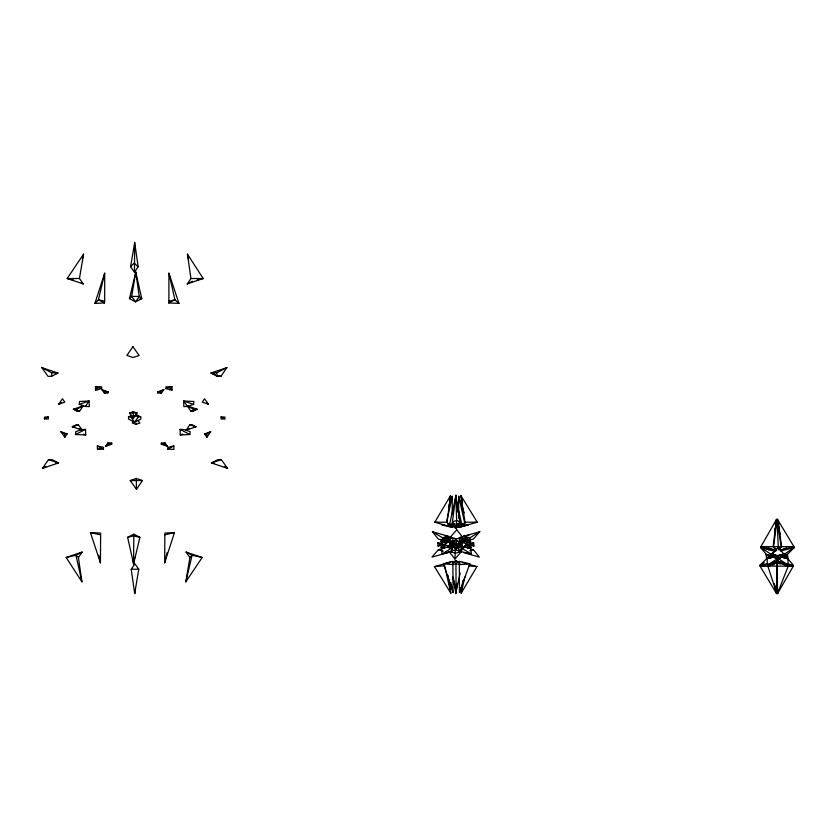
<?xml version="1.0" encoding="UTF-8"?>
<svg xmlns="http://www.w3.org/2000/svg" width="836" height="836" viewBox="0 0 836 836"><rect width="100%" height="100%" fill="white"/><g stroke="black" fill="none" stroke-linecap="round" stroke-linejoin="round"><path stroke-width="1.25" d="M100.435 562.816L100.654 533.065L90.413 532.605L100.435 562.816L98.732 555.219M104.657 301.159L104.709 273.184L94.886 303.395L104.49 302.935L104.657 301.159L98.429 299.769L94.886 303.395M134.68 557.497L133.593 563.903L133.823 534.152L139.884 537.318L133.593 563.903L127.615 537.318L133.823 534.152M135.766 275.911L135.766 272.097L129.486 298.682L135.547 301.848L141.754 298.682L135.766 272.097L131.67 296.435L129.486 298.682M164.661 562.816L164.88 533.065L174.473 532.605L164.661 562.816L167.054 552.69M168.872 301.159L168.924 273.184L178.956 303.395L168.705 302.935L168.872 301.159L174.912 299.769L178.956 303.395M452.182 514.056L452.266 496.323L448.399 507.076M453.039 592.484L452.903 561.364L443.529 563.809L453.039 592.484L450.792 582.525M455.641 499.688L455.662 497.159L461.827 524.527L455.798 528.268L449.569 524.527L455.662 497.159L456.435 502.217M458.609 514.056L458.692 496.323L464.231 513.043M459.455 592.484L459.319 561.364L469.79 563.809L459.455 592.484L460.563 587.509M776.592 523.357L776.654 519.438L775.714 521.831M776.947 523.482L777.01 519.564L780.281 534.476M777.24 523.357L777.292 519.438L778.859 524.224M776.79 593.57L776.759 562.262L767.814 566.045L776.79 593.57L775.15 586.109M777.438 593.57L777.396 562.262L788.264 566.045L777.438 593.57L778.285 589.84M134.68 242.419L134.46 272.17L138.17 266.757L134.68 242.419L130.583 266.757L134.46 272.17M134.68 593.581L138.776 569.243L134.909 563.83L131.2 569.243L134.68 593.581L134.784 589.693M44.402 418.888L44.569 417.112L48.237 416.934L48.321 419.066L44.402 418.888L48.237 416.934M75.48 434.511L75.752 431.627L81.855 429.558L85.523 429.38L85.732 434.971L75.48 434.511L85.523 429.38M79.232 404.373L79.493 401.489L89.097 401.029L89.306 406.62L85.387 406.442L79.232 404.373L89.097 401.029L85.387 406.442M101.584 388.635L101.752 386.859L95.419 386.566L95.544 390.025L101.584 388.635L95.419 386.566L97.812 389.91M107.99 392.878L108.095 391.781L101.929 389.712L104.322 393.056L107.99 392.878L101.929 389.712M103.403 449.141L103.57 447.365L97.342 445.975L97.467 449.434L103.403 449.141L97.342 445.975M111.669 444.219L111.763 443.122L107.854 442.944L105.566 446.288L111.669 444.219L107.854 442.944M133.269 411.688L133.373 418.387L137.083 412.974L133.269 411.688L129.496 412.974L133.373 418.387M133.52 421.229L132.287 423.026L136.101 424.312L136.205 423.204M136.31 478.474L136.477 489.3L142.475 480.543L136.31 478.474L130.217 480.543L136.477 489.3M157.596 392.878L157.701 391.781L163.804 389.712L161.515 393.056L157.596 392.878L163.804 389.712M165.8 388.635L165.967 386.859L171.902 386.566L172.028 390.025L165.8 388.635L171.902 386.566L169.614 389.91M161.275 444.219L161.379 443.122L165.047 442.944L167.44 446.288L161.275 444.219L165.047 442.944M167.618 449.141L167.785 447.365L173.825 445.975L173.951 449.434L167.618 449.141L173.825 445.975M189.866 434.511L190.138 431.627L183.972 429.558L180.064 429.38L180.273 434.971L189.866 434.511L180.064 429.38M193.607 404.373L193.879 401.489L183.638 401.029L183.847 406.62L187.515 406.442L193.607 404.373L183.638 401.029L187.515 406.442M224.8 418.888L224.968 417.112L221.049 416.934L221.132 419.066L224.8 418.888L221.049 416.934M442.244 539.983L442.495 537.757L432.421 531.706L438.252 539.053L442.244 539.983L448.284 536.252L432.421 531.706M442.986 545.615L442.746 547.841L439.14 543.306L442.986 545.615L445.201 545.041L442.777 544.34M451.827 547.946L451.43 551.561L442.056 554.007L441.627 548.75L447.824 547.016L451.827 547.946L442.056 554.007M455.996 526.335L459.978 521.8L456.644 520.504L452.401 521.8L455.996 526.335L456.644 520.504L455.86 495.225L452.192 523.733L455.798 528.268L459.769 523.733L459.372 521.194M454.951 559.012L455.317 549.931L449.12 551.666L454.951 559.012L461.378 551.666L455.317 549.931M456.101 549.597L456.331 543.985L452.495 545.062L456.101 549.597L460.072 545.062L456.331 543.985M459.904 540.85L460.302 537.245L470.104 540.056L466.383 541.091M461.273 547.946L460.876 551.561L471.337 554.007L470.908 548.75L464.847 547.016L461.273 547.946L471.337 554.007M462.068 543.713L461.921 545.093L455.881 548.834L449.663 545.093L449.81 543.713L452.276 544.288L456.111 543.222L459.852 544.288L455.881 548.834L452.276 544.288M465.119 541.279L467.188 542.522L467.042 543.902L464.565 543.327M468.223 545.615L467.982 547.841L471.953 543.306L465.756 545.041L468.223 545.615L471.953 543.306M469.79 539.983L470.041 537.757L479.801 531.706L473.375 539.053L469.79 539.983L463.572 536.252L479.801 531.706M469.936 545.093L470.093 543.713L473.667 542.783L473.939 546.023L469.936 545.093L473.667 542.783M776.529 550.736L773.112 546.671L776.498 519.428L760.875 546.671L775.327 550.422M781.179 546.807L777.041 519.428L773.613 546.807L776.351 550.057M447.061 522.218L450.52 495.643L434.804 522.218L450.656 526.753L447.061 522.218L434.804 522.218L437.207 522.416M453.708 579.662L455.86 593.581L457.187 583.455M469.613 564.488L476.928 566.589L461.2 593.163L462.851 580.508M79.451 278.513L83.548 254.165L67.183 278.513L83.328 283.926L79.451 278.513L67.183 278.513L73.484 279.914M185.822 581.835L189.918 557.487L192.102 555.25L202.187 557.487L185.822 581.835L192.102 555.25L186.041 552.073L189.918 557.487M449.413 500.618L450.52 495.643M446.737 521.204L452.266 496.323M460.218 572.984L456.069 591.648L452.704 576.715M461.2 593.163L464.806 576.986M775.369 524.402L776.498 519.428M775.526 524.412L776.654 519.438M774.46 530.755L775.024 528.268M775.589 525.781L777.01 519.564M778.441 589.85L777.584 593.57L793.218 566.338L777.553 562.273M82.346 259.233L83.548 254.165M104.709 273.184L98.429 299.769L104.49 302.935M774.084 552.627L770.771 554.038L770.322 555.647L766.173 554.205L760.635 547.632L775.087 551.384M770.771 555.856L771.22 554.237L773.436 553.307M777.668 548.604L778.253 546.493L777.041 519.428M777.355 558.678L776.623 561.29L767.678 565.084L766.946 558.782L773.206 557.236L777.355 558.678L767.678 565.084M776.404 563.433L776.989 561.322M778.295 558.678L777.564 561.29L788.421 565.084L787.69 558.782L781.712 557.236L778.295 558.678L788.421 565.084M784.105 554.237L783.656 555.856L781.545 556.755L784.105 554.237L777.846 555.794M58.719 404.206L62.418 398.793L64.811 402.137L58.719 404.206L61.592 402.733M79.514 411.281L83.224 405.868L73.349 409.212L77.1 411.166L79.514 411.281L73.349 409.212L77.016 409.034L83.224 405.868M42.49 468.369L48.488 459.612L52.396 459.79L58.457 462.956L42.49 468.369L45.834 466.666M64.8 437.207L67.089 433.863L60.923 431.794L64.8 437.207L64.665 433.759L60.923 431.794M187.233 283.926L190.942 278.513L187.452 254.165L203.2 278.513L187.233 283.926L192.405 281.283M128.514 416.934L130.782 416.819L134.648 422.232L140.856 419.066L140.772 416.934L138.358 416.819L134.648 422.232L128.587 419.066L128.514 416.934L131.618 415.346M78.427 557.487L82.137 552.073L66.169 557.487L81.918 581.835L78.427 557.487L75.93 555.25L66.169 557.487M220.882 376.388L226.88 367.631L210.912 373.044L216.973 376.21L220.882 376.388L218.666 375.646M186.146 430.132L189.845 424.719L192.27 424.834L196.011 426.788L186.146 430.132L189.249 428.555M206.952 437.207L210.651 431.794L204.548 433.863L206.952 437.207L206.816 433.759L210.651 431.794M439.778 545.5L443.749 540.955L445.975 543.766L439.778 545.5L441.638 544.34M441.93 548.813L438.357 549.754L431.93 557.1L448.159 552.554L446.006 552.053M446.873 541.791L450.855 537.245L445.034 535.886M474.733 522.416L477.283 522.218L461.044 526.753L465.015 522.218L477.283 522.218L460.908 495.643L465.015 522.218M446.602 543.327L448.2 541.509M447.459 547.235L449.099 545.365L451.482 544.738M453.237 541.927L455.63 539.21L457.062 541.017M462.632 543.442L465.088 540.631L458.891 542.365L459.058 544.372L462.632 543.442L458.891 542.365M461.148 550.015L465.119 545.48L467.334 544.905L471.18 547.214L467.418 548.27M454.345 562.356L455.933 560.538L460.082 563.025M130.583 266.757L134.126 263.131L138.17 266.757M766.758 558.438L770.896 554.372L773.007 556.891L766.758 558.438L770.447 555.992M767.448 563.495L759.893 565.366L766.591 558.793M778.692 549.242L781.221 546.66L773.655 546.66L776.393 549.91M778.4 549.921L781.712 546.671L793.949 546.671L777.532 519.428L781.712 546.671M781.232 557.027L777.083 561.092L777.532 556.065M784.053 554.372L778.076 558.333L777.793 555.93L784.053 554.372L781.493 556.88L777.814 558.469L773.436 556.88L771.22 554.237L777.208 555.794M778.326 563.088L780.009 561.447M794.2 547.632L787.502 554.205L784.084 555.647L784.534 554.038L794.2 547.632L780.343 551.07M769.632 556.745L766.863 558.584L773.122 557.027L771.409 556.431M759.893 565.366L764.188 562.523M785.38 555.647L787.219 554.425L784.952 555.386M785.485 555.783L787.522 554.561L787.972 558.448L784.105 556.003M772.537 564.906L776.519 562.273L760.143 566.338L776.55 593.57L776.174 591.094M772.777 564.896L777.052 562.137L780.176 564.112M458.65 525.269L458.828 527.432L464.858 523.691L458.692 496.323M461.044 526.753L464.064 524.883M438.054 546.023L441.784 543.713L437.792 542.783L438.054 546.023L441.638 545.093L437.792 542.783M444.543 542.522L447.563 540.652M444.637 548.27L440.959 547.214L444.689 544.905L447.155 545.48L449.319 548.207M452.83 541.843L455.839 539.972L459.999 542.47M459.058 544.372L465.088 540.631M464.962 546.953L462.486 546.378L458.661 547.455L458.922 550.694L463.959 547.58M448.671 563.297L450.677 562.043L434.448 566.589L450.813 593.163L448.075 575.45M452.913 562.409L455.933 560.538L457.376 562.356M168.705 302.935L174.912 299.769L168.924 273.184M51.738 376.21L57.935 373.044L41.8 367.631L48.07 376.388L51.738 376.21L51.602 372.751L41.8 367.631M95.544 390.025L97.613 388.97M215.343 374.528L210.912 373.044L216.837 372.751L226.88 367.631M105.566 446.288L111.763 443.122M193.273 411.166L197.108 409.212L187.128 405.868L191.005 411.281L193.273 411.166L193.189 409.034L187.128 405.868M82.137 552.073L75.93 555.25L81.918 581.835M780.814 550.287L786.404 547.925M787.522 554.561L781.723 557.027L787.7 558.584L785.767 557.361M55.469 373.88L57.935 373.044L51.602 372.751M104.322 393.056L108.095 391.781M78.365 424.719L72.262 426.788L82.231 430.132L78.365 424.719L76.097 424.834L72.262 426.788L74.864 426.903M130.782 416.819L132.663 416.182M136.101 424.312L139.873 423.026L137.93 420.32M191.005 411.281L197.108 409.212L193.189 409.034M97.467 449.434L99.912 448.608M180.273 434.971L182.739 434.135M221.3 459.612L211.424 462.956L227.57 468.369L221.3 459.612L217.632 459.79L211.424 462.956L213.964 463.071M450.855 537.245L440.823 540.056L445.672 541.446M442.474 542.752L440.551 541.592L450.583 538.781M449.235 542.428L453.07 541.352L452.798 538.102L447.009 539.617L446.769 541.843L449.235 542.428L447.009 539.617L453.07 541.352M450.102 543.442L453.927 542.365L454.094 544.372L450.102 543.442L447.877 540.631L453.927 542.365M459.486 541.352L465.683 539.617L465.443 541.843L463.228 542.428L465.683 539.617L459.215 538.102L459.486 541.352L461.984 542.062M440.959 547.214L447.155 545.48M450.364 547.131L452.84 546.43M459.716 545.898L461.629 545.365L463.113 547.235M469.717 550.799L473.479 549.754L479.31 557.1L463.447 552.554M458.828 527.432L468.191 524.998L465.788 524.789M442.495 537.757L448.284 536.252M461.472 536.942L469.675 534.8M467.188 542.522L470.772 541.592L462.193 539.136M460.072 545.062L456.498 545.992L452.495 545.062M458.922 550.694L462.402 549.795M461.378 551.666L455.589 553.171L449.12 551.666M780.092 550.109L793.949 546.671L791.347 546.692M773.749 561.938L776.268 561.311M197.097 279.914L203.2 278.513L190.942 278.513M139.34 299.236L141.754 298.682L139.257 296.435L135.766 272.097M127.615 537.318L133.655 535.928L139.884 537.318M164.713 534.841L174.473 532.605M444.491 524.789L441.941 524.998L452.401 527.432L452.224 525.269M461.075 523.994L464.858 523.691M452.422 564.081L459.779 564.081M434.448 566.589L444.647 565.784L450.813 593.163M459.591 564.613L469.79 563.809M129.496 412.974L137.083 412.974M193.565 426.903L196.011 426.788L189.845 424.719M204.548 433.863L206.816 433.759M56.085 463.071L58.457 462.956L48.488 459.612M130.217 480.543L142.475 480.543M785.965 566.129L788.264 566.045L777.856 566.15M769.245 566.244L760.143 566.338L763.811 566.338M454.721 523.733L449.569 524.527L451.952 524.726M457.24 523.733L461.827 524.527M773.112 546.671L760.875 546.671L763.226 546.692M789.55 566.338L793.218 566.338L786.164 566.254M131.2 569.243L138.776 569.243M777.219 566.15L767.814 566.045L769.799 566.16M64.665 433.759L67.089 433.863M447.375 523.796L449.758 523.994M443.529 563.809L453.175 564.613M468.494 565.888L476.928 566.589M90.413 532.605L100.487 534.841M463.572 536.252L470.041 537.757M469.184 546.744L471.18 547.214L465.119 545.48M440.551 541.592L443.55 542.292M470.48 549.053L473.479 549.754M787.857 558.438L781.869 556.891L784.429 554.372L787.857 558.438L784.952 556.609M777.793 561.311L782.611 562.555M787.428 563.809L793.458 565.366L787.92 558.793M472.591 545.5L466.53 543.766L468.986 540.955L472.591 545.5L469.707 543.766M449.099 545.365L451.586 546.075M448.493 546.378L452.245 547.455L452.506 550.694M438.357 549.754L443.258 551.154M462.287 562.398L467.167 563.798M208.446 404.206L202.281 402.137L204.569 398.793L208.446 404.206L206.576 403.224M157.701 391.781L161.515 393.056M134.544 415.544L138.358 416.819M83.516 434.229L85.732 434.971M186.041 552.073L202.187 557.487M768.242 547.799L775.484 550.318M775.317 551.29L765.661 547.925L768.702 549.848M771.628 556.159L773.624 556.891M770.531 555.867L766.382 554.425L769.287 556.253M771.304 556.295L773.007 556.891M766.11 554.561L770.259 556.003L766.57 558.448L766.11 554.561L768.169 555.783M81.301 282.871L83.328 283.926M170.011 388.97L172.028 390.025M135.725 414.29L140.772 416.934M224.299 466.666L227.57 468.369M161.379 443.122L167.44 446.288M79.201 428.555L82.231 430.132M448.253 524.945L452.401 527.432M448.587 525.51L450.656 526.753M471.055 544.288L473.939 546.023M447.877 540.631L454.094 544.372M760.635 547.632L770.771 554.038M460.302 537.245L462.465 539.972M460.908 495.643L462.59 503.105M187.452 254.165L188.591 259.233M777.532 519.428L778.63 524.402M777.292 519.438L779.476 529.387M775.986 588.471L777.083 593.435L777.052 562.137M774.366 583.632L776.55 593.57M455.86 495.225L459.978 521.8M456.832 504.745L457.219 507.274M457.616 509.814L458.003 512.343M458.588 516.136L458.985 518.665M454.899 584.061L456.069 591.648L455.933 560.538M132.861 558.782L133.593 563.903M455.839 539.972L456.111 543.222M216.837 372.751L216.973 376.21M77.016 409.034L77.1 411.166M455.714 588.523L455.86 593.581M139.257 296.435L135.547 301.848L131.67 296.435L139.257 296.435M132.882 346.7L126.894 355.457L133.06 357.526L139.152 355.457L132.882 346.7M456.78 529.794L450.353 537.14L456.414 538.875L462.611 537.14L456.78 529.794M778.274 547.455L771.565 554.028L777.553 555.574L783.802 554.028L778.274 547.455M777.302 555.93L771.314 554.372L777.584 558.333L777.302 555.93"/></g></svg>
